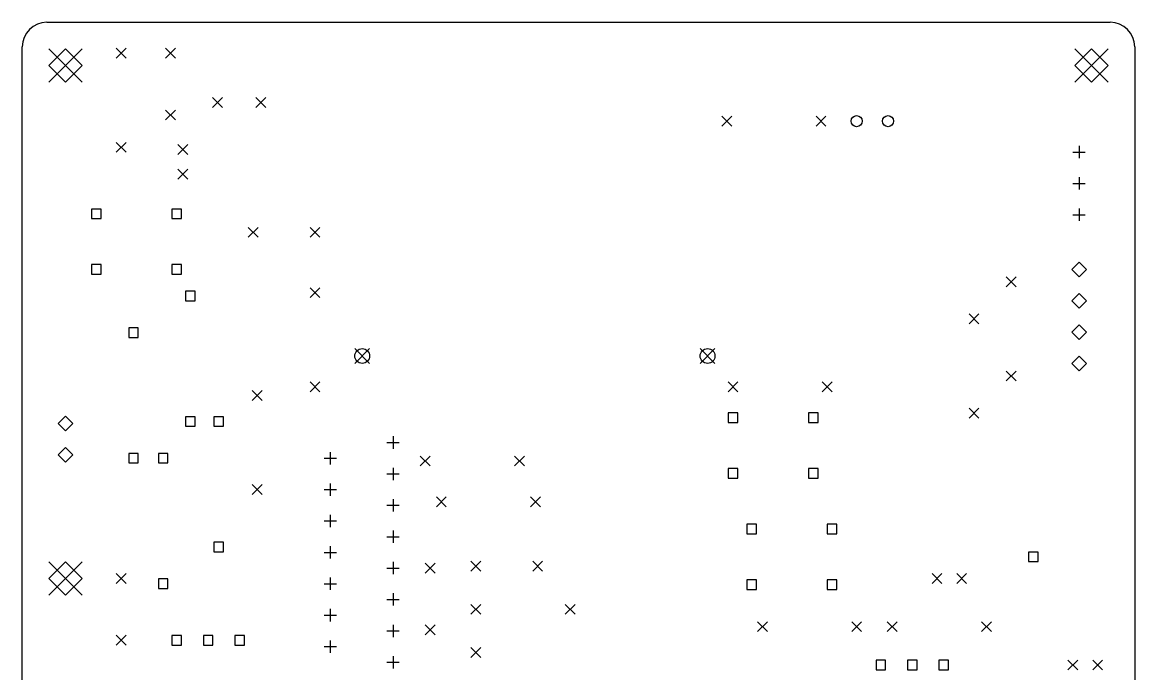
# Model space of a CAD drawing. Header units: millimetres. Extents: x 98 to 190, y -202 to -100.
# Drawn here: x 100 to 190, y -152.7 to -100 of the extents above; entities that cross this region are included whole.
import ezdxf

# ---------------------------------------------------------------- set-up
doc = ezdxf.new("R2010")
doc.units = ezdxf.units.MM
doc.layers.add('BLACK', color=250, linetype='CONTINUOUS')

msp = doc.modelspace()

# ---------------------------------------------------------------- linework, layer by layer
at = {"layer": 'BLACK', "linetype": 'CONTINUOUS'}
for p, q in [((102, -100), (188, -100)), ((100, -170), (100, -102)), ((102.15, -102.15), (104.85, -104.85)), ((104.85, -102.15), (102.15, -104.85)), ((103.5, -102.15), (102.15, -103.5)), ((104.85, -103.5), (103.5, -102.15)), ((107.6, -102.1), (108.4, -102.9)), ((108.4, -102.1), (107.6, -102.9)), ((111.6, -102.1), (112.4, -102.9)), ((112.4, -102.1), (111.6, -102.9)), ((185.15, -102.15), (187.85, -104.85)), ((187.85, -102.15), (185.15, -104.85)), ((186.5, -102.15), (185.15, -103.5)), ((187.85, -103.5), (186.5, -102.15)), ((190, -102), (190, -170)), ((102.15, -103.5), (103.5, -104.85)), ((103.5, -104.85), (104.85, -103.5)), ((185.15, -103.5), (186.5, -104.85)), ((186.5, -104.85), (187.85, -103.5)), ((115.4, -106.1), (116.2, -106.9)), ((116.2, -106.1), (115.4, -106.9)), ((118.9, -106.1), (119.7, -106.9)), ((119.7, -106.1), (118.9, -106.9)), ((111.6, -107.1), (112.4, -107.9)), ((112.4, -107.1), (111.6, -107.9)), ((156.6, -107.6), (157.4, -108.4)), ((157.4, -107.6), (156.6, -108.4)), ((164.22, -107.6), (165.02, -108.4)), ((165.02, -107.6), (164.22, -108.4)), ((107.6, -109.72), (108.4, -110.52)), ((108.4, -109.72), (107.6, -110.52)), ((112.6, -109.89), (113.4, -110.69)), ((113.4, -109.89), (112.6, -110.69)), ((185, -110.5), (186, -110.5)), ((185.5, -110), (185.5, -111)), ((112.6, -111.89), (113.4, -112.69)), ((113.4, -111.89), (112.6, -112.69)), ((185, -113.04), (186, -113.04)), ((185.5, -112.54), (185.5, -113.54)), ((106.388912, -115.111088), (105.611088, -115.111088)), ((105.611088, -115.111088), (105.611088, -115.888912)), ((106.388912, -115.888912), (106.388912, -115.111088)), ((112.888912, -115.111088), (112.111088, -115.111088)), ((112.111088, -115.111088), (112.111088, -115.888912)), ((112.888912, -115.888912), (112.888912, -115.111088)), ((185.5, -115.08), (185.5, -116.08)), ((105.611088, -115.888912), (106.388912, -115.888912)), ((112.111088, -115.888912), (112.888912, -115.888912)), ((185, -115.58), (186, -115.58)), ((118.28, -116.6), (119.08, -117.4)), ((119.08, -116.6), (118.28, -117.4)), ((123.28, -116.6), (124.08, -117.4)), ((124.08, -116.6), (123.28, -117.4)), ((106.388912, -119.611088), (105.611088, -119.611088)), ((105.611088, -119.611088), (105.611088, -120.388912)), ((106.388912, -120.388912), (106.388912, -119.611088)), ((112.888912, -119.611088), (112.111088, -119.611088)), ((112.111088, -119.611088), (112.111088, -120.388912)), ((112.888912, -120.388912), (112.888912, -119.611088)), ((185.5, -119.405), (184.905, -120)), ((186.095, -120), (185.5, -119.405)), ((105.611088, -120.388912), (106.388912, -120.388912)), ((112.111088, -120.388912), (112.888912, -120.388912)), ((179.6, -120.6), (180.4, -121.4)), ((180.4, -120.6), (179.6, -121.4)), ((184.905, -120), (185.5, -120.595)), ((185.5, -120.595), (186.095, -120)), ((123.28, -121.48), (124.08, -122.28)), ((124.08, -121.48), (123.28, -122.28)), ((113.988912, -121.751088), (113.211088, -121.751088)), ((113.211088, -121.751088), (113.211088, -122.528912)), ((113.988912, -122.528912), (113.988912, -121.751088)), ((185.5, -121.945), (184.905, -122.54)), ((186.095, -122.54), (185.5, -121.945)), ((113.211088, -122.528912), (113.988912, -122.528912)), ((184.905, -122.54), (185.5, -123.135)), ((185.5, -123.135), (186.095, -122.54)), ((176.6, -123.6), (177.4, -124.4)), ((177.4, -123.6), (176.6, -124.4)), ((109.388912, -124.721088), (108.611088, -124.721088)), ((108.611088, -124.721088), (108.611088, -125.498912)), ((109.388912, -125.498912), (109.388912, -124.721088)), ((185.5, -124.485), (184.905, -125.08)), ((184.905, -125.08), (185.5, -125.675)), ((186.095, -125.08), (185.5, -124.485)), ((185.5, -125.675), (186.095, -125.08)), ((108.611088, -125.498912), (109.388912, -125.498912)), ((126.9, -126.4), (128.1, -127.6)), ((128.1, -126.4), (126.9, -127.6)), ((154.84, -126.4), (156.04, -127.6)), ((156.04, -126.4), (154.84, -127.6)), ((185.5, -127.025), (184.905, -127.62)), ((184.905, -127.62), (185.5, -128.215)), ((186.095, -127.62), (185.5, -127.025)), ((185.5, -128.215), (186.095, -127.62)), ((179.6, -128.22), (180.4, -129.02)), ((180.4, -128.22), (179.6, -129.02)), ((123.28, -129.1), (124.08, -129.9)), ((124.08, -129.1), (123.28, -129.9)), ((157.1, -129.1), (157.9, -129.9)), ((157.9, -129.1), (157.1, -129.9)), ((164.72, -129.1), (165.52, -129.9)), ((165.52, -129.1), (164.72, -129.9)), ((118.6, -129.79), (119.4, -130.59)), ((119.4, -129.79), (118.6, -130.59)), ((176.6, -131.22), (177.4, -132.02)), ((177.4, -131.22), (176.6, -132.02)), ((103.5, -131.865), (102.905, -132.46)), ((104.095, -132.46), (103.5, -131.865)), ((113.988912, -131.911088), (113.211088, -131.911088)), ((113.211088, -131.911088), (113.211088, -132.688912)), ((113.988912, -132.688912), (113.988912, -131.911088)), ((116.288912, -131.911088), (115.511088, -131.911088)), ((115.511088, -131.911088), (115.511088, -132.688912)), ((116.288912, -132.688912), (116.288912, -131.911088)), ((157.888912, -131.611088), (157.111088, -131.611088)), ((157.111088, -131.611088), (157.111088, -132.388912)), ((157.888912, -132.388912), (157.888912, -131.611088)), ((164.388912, -131.611088), (163.611088, -131.611088)), ((163.611088, -131.611088), (163.611088, -132.388912)), ((164.388912, -132.388912), (164.388912, -131.611088)), ((102.905, -132.46), (103.5, -133.055)), ((103.5, -133.055), (104.095, -132.46)), ((113.211088, -132.688912), (113.988912, -132.688912)), ((115.511088, -132.688912), (116.288912, -132.688912)), ((157.111088, -132.388912), (157.888912, -132.388912)), ((163.611088, -132.388912), (164.388912, -132.388912)), ((129.5, -134), (130.5, -134)), ((130, -133.5), (130, -134.5)), ((103.5, -134.405), (102.905, -135)), ((102.905, -135), (103.5, -135.595)), ((104.095, -135), (103.5, -134.405)), ((103.5, -135.595), (104.095, -135)), ((109.388912, -134.881088), (108.611088, -134.881088)), ((108.611088, -134.881088), (108.611088, -135.658912)), ((109.388912, -135.658912), (109.388912, -134.881088)), ((111.788912, -134.881088), (111.011088, -134.881088)), ((111.011088, -134.881088), (111.011088, -135.658912)), ((111.788912, -135.658912), (111.788912, -134.881088)), ((124.92, -134.77), (124.92, -135.77)), ((108.611088, -135.658912), (109.388912, -135.658912)), ((111.011088, -135.658912), (111.788912, -135.658912)), ((124.42, -135.27), (125.42, -135.27)), ((132.2, -135.1), (133, -135.9)), ((133, -135.1), (132.2, -135.9)), ((139.82, -135.1), (140.62, -135.9)), ((140.62, -135.1), (139.82, -135.9)), ((129.5, -136.54), (130.5, -136.54)), ((130, -136.04), (130, -137.04)), ((157.888912, -136.111088), (157.111088, -136.111088)), ((157.111088, -136.111088), (157.111088, -136.888912)), ((157.888912, -136.888912), (157.888912, -136.111088)), ((164.388912, -136.111088), (163.611088, -136.111088)), ((163.611088, -136.111088), (163.611088, -136.888912)), ((164.388912, -136.888912), (164.388912, -136.111088)), ((118.6, -137.41), (119.4, -138.21)), ((119.4, -137.41), (118.6, -138.21)), ((124.92, -137.31), (124.92, -138.31)), ((157.111088, -136.888912), (157.888912, -136.888912)), ((163.611088, -136.888912), (164.388912, -136.888912)), ((124.42, -137.81), (125.42, -137.81)), ((130, -138.58), (130, -139.58)), ((133.5, -138.4), (134.3, -139.2)), ((134.3, -138.4), (133.5, -139.2)), ((141.12, -138.4), (141.92, -139.2)), ((141.92, -138.4), (141.12, -139.2)), ((129.5, -139.08), (130.5, -139.08)), ((124.42, -140.35), (125.42, -140.35)), ((124.92, -139.85), (124.92, -140.85)), ((130, -141.12), (130, -142.12)), ((159.388912, -140.611088), (158.611088, -140.611088)), ((158.611088, -140.611088), (158.611088, -141.388912)), ((159.388912, -141.388912), (159.388912, -140.611088)), ((165.888912, -140.611088), (165.111088, -140.611088)), ((165.111088, -140.611088), (165.111088, -141.388912)), ((165.888912, -141.388912), (165.888912, -140.611088)), ((116.288912, -142.071088), (115.511088, -142.071088)), ((115.511088, -142.071088), (115.511088, -142.848912)), ((116.288912, -142.848912), (116.288912, -142.071088)), ((129.5, -141.62), (130.5, -141.62)), ((158.611088, -141.388912), (159.388912, -141.388912)), ((165.111088, -141.388912), (165.888912, -141.388912)), ((115.511088, -142.848912), (116.288912, -142.848912)), ((124.42, -142.89), (125.42, -142.89)), ((124.92, -142.39), (124.92, -143.39)), ((182.188912, -142.861088), (181.411088, -142.861088)), ((181.411088, -142.861088), (181.411088, -143.638912)), ((182.188912, -143.638912), (182.188912, -142.861088)), ((102.15, -143.65), (104.85, -146.35)), ((104.85, -143.65), (102.15, -146.35)), ((103.5, -143.65), (102.15, -145)), ((104.85, -145), (103.5, -143.65)), ((130, -143.66), (130, -144.66)), ((132.6, -143.76), (133.4, -144.56)), ((133.4, -143.76), (132.6, -144.56)), ((136.3, -143.6), (137.1, -144.4)), ((137.1, -143.6), (136.3, -144.4)), ((141.3, -143.6), (142.1, -144.4)), ((142.1, -143.6), (141.3, -144.4)), ((181.411088, -143.638912), (182.188912, -143.638912)), ((107.6, -144.6), (108.4, -145.4)), ((108.4, -144.6), (107.6, -145.4)), ((129.5, -144.16), (130.5, -144.16)), ((173.6, -144.6), (174.4, -145.4)), ((174.4, -144.6), (173.6, -145.4)), ((175.6, -144.6), (176.4, -145.4)), ((176.4, -144.6), (175.6, -145.4)), ((102.15, -145), (103.5, -146.35)), ((103.5, -146.35), (104.85, -145)), ((111.788912, -145.041088), (111.011088, -145.041088)), ((111.011088, -145.041088), (111.011088, -145.818912)), ((111.788912, -145.818912), (111.788912, -145.041088)), ((124.42, -145.43), (125.42, -145.43)), ((124.92, -144.93), (124.92, -145.93)), ((159.388912, -145.111088), (158.611088, -145.111088)), ((158.611088, -145.111088), (158.611088, -145.888912)), ((159.388912, -145.888912), (159.388912, -145.111088)), ((165.888912, -145.111088), (165.111088, -145.111088)), ((165.111088, -145.111088), (165.111088, -145.888912)), ((165.888912, -145.888912), (165.888912, -145.111088)), ((111.011088, -145.818912), (111.788912, -145.818912)), ((129.5, -146.7), (130.5, -146.7)), ((130, -146.2), (130, -147.2)), ((158.611088, -145.888912), (159.388912, -145.888912)), ((165.111088, -145.888912), (165.888912, -145.888912)), ((124.92, -147.47), (124.92, -148.47)), ((136.3, -147.1), (137.1, -147.9)), ((137.1, -147.1), (136.3, -147.9)), ((143.92, -147.1), (144.72, -147.9)), ((144.72, -147.1), (143.92, -147.9)), ((124.42, -147.97), (125.42, -147.97)), ((159.48, -148.5), (160.28, -149.3)), ((160.28, -148.5), (159.48, -149.3)), ((167.1, -148.5), (167.9, -149.3)), ((167.9, -148.5), (167.1, -149.3)), ((169.98, -148.5), (170.78, -149.3)), ((170.78, -148.5), (169.98, -149.3)), ((177.6, -148.5), (178.4, -149.3)), ((178.4, -148.5), (177.6, -149.3)), ((129.5, -149.24), (130.5, -149.24)), ((130, -148.74), (130, -149.74)), ((132.6, -148.76), (133.4, -149.56)), ((133.4, -148.76), (132.6, -149.56)), ((107.6, -149.6), (108.4, -150.4)), ((108.4, -149.6), (107.6, -150.4)), ((112.888912, -149.611088), (112.111088, -149.611088)), ((112.111088, -149.611088), (112.111088, -150.388912)), ((112.888912, -150.388912), (112.888912, -149.611088)), ((115.428912, -149.611088), (114.651088, -149.611088)), ((114.651088, -149.611088), (114.651088, -150.388912)), ((115.428912, -150.388912), (115.428912, -149.611088)), ((117.968912, -149.611088), (117.191088, -149.611088)), ((117.191088, -149.611088), (117.191088, -150.388912)), ((117.968912, -150.388912), (117.968912, -149.611088)), ((124.92, -150.01), (124.92, -151.01)), ((112.111088, -150.388912), (112.888912, -150.388912)), ((114.651088, -150.388912), (115.428912, -150.388912)), ((117.191088, -150.388912), (117.968912, -150.388912)), ((124.42, -150.51), (125.42, -150.51)), ((136.3, -150.6), (137.1, -151.4)), ((137.1, -150.6), (136.3, -151.4)), ((129.5, -151.78), (130.5, -151.78)), ((130, -151.28), (130, -152.28)), ((169.848912, -151.611088), (169.071088, -151.611088)), ((169.071088, -151.611088), (169.071088, -152.388912)), ((169.848912, -152.388912), (169.848912, -151.611088)), ((172.388912, -151.611088), (171.611088, -151.611088)), ((171.611088, -151.611088), (171.611088, -152.388912)), ((172.388912, -152.388912), (172.388912, -151.611088)), ((174.928912, -151.611088), (174.151088, -151.611088)), ((174.151088, -151.611088), (174.151088, -152.388912)), ((174.928912, -152.388912), (174.928912, -151.611088)), ((184.6, -151.6), (185.4, -152.4)), ((185.4, -151.6), (184.6, -152.4)), ((186.6, -151.6), (187.4, -152.4)), ((187.4, -151.6), (186.6, -152.4)), ((169.071088, -152.388912), (169.848912, -152.388912)), ((171.611088, -152.388912), (172.388912, -152.388912)), ((174.151088, -152.388912), (174.928912, -152.388912))]:
    msp.add_line(p, q, dxfattribs=at)
at = {"layer": 'BLACK'}
for centre, radius in [((167.5, -108), 0.45), ((170.04, -108), 0.45), ((127.5, -127), 0.6), ((155.44, -127), 0.6)]:
    msp.add_circle(centre, radius, dxfattribs=at)
for centre, start, end in [((102, -102), 90, 180), ((188, -102), 0, 90)]:
    msp.add_arc(centre, 2, start, end, dxfattribs=at)

doc.saveas('drawing.dxf')
